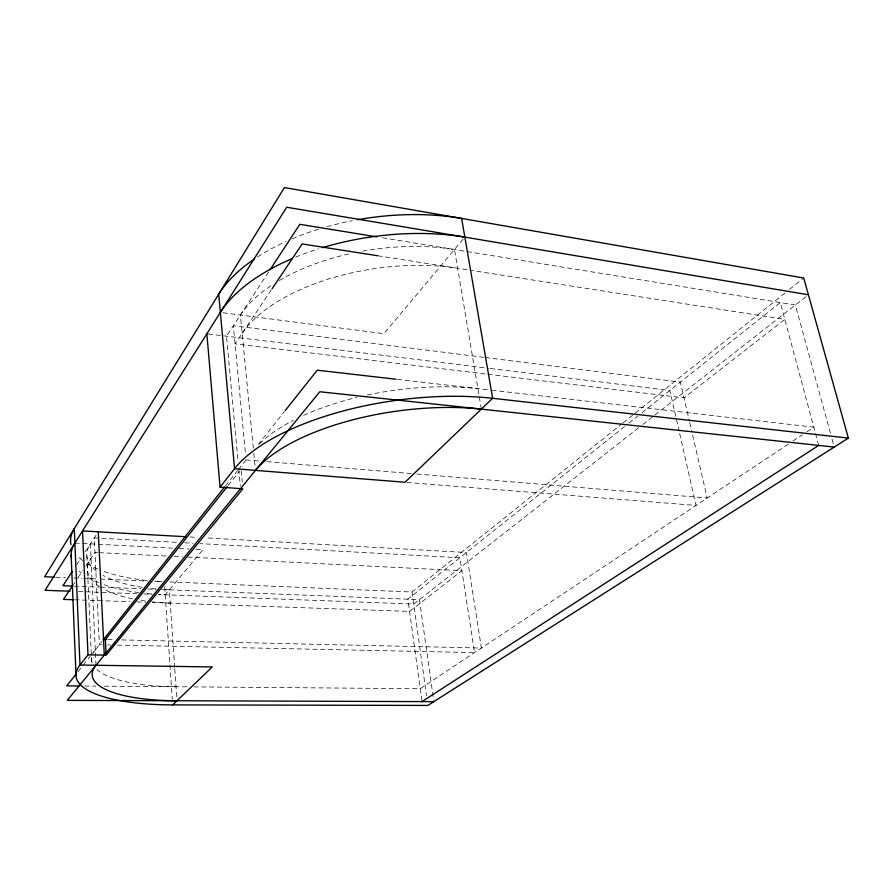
<?xml version="1.0" encoding="UTF-8"?>
<svg xmlns="http://www.w3.org/2000/svg" width="893" height="893" viewBox="0 0 893 893"><rect width="100%" height="100%" fill="white"/><g stroke="black" fill="none" stroke-linecap="round" stroke-linejoin="round"><path stroke-width="0.67" stroke-dasharray="4.46 3.35" d="M76.698 564.711L81.285 557.723M85.114 551.885L98.275 531.815M268.503 272.119L226.498 336.192L237.996 460.911M73.449 584.513L74.99 582.214M78.071 577.637L82.681 570.772M85.75 566.195L94.982 552.454L97.761 552.588M271.316 289.879L235.071 343.861L486.484 374.089M77.992 671.681L82.323 666.223M83.194 665.129L90.126 656.388M90.997 655.295L101.88 641.576M225.36 485.993L237.493 470.7M238.364 469.606L246.167 459.772M258.3 444.48L284.309 411.718M228.095 485.569L239.335 471.471M463.121 239.19L383.979 333.669L220.348 312.416M169.904 581.957L412.064 592.003L622.053 423.673M623.135 422.802L785.248 292.848M789.602 289.365L803.745 278.024M624.564 426.564L407.889 599.147L421.998 701.597M628.918 423.092L637.635 416.149M641.989 412.689L780.27 302.537L818.714 445.417M638.629 427.825L413.738 604.059L159.166 594.559M642.871 424.499L653.977 415.792M654.926 415.044L808.411 294.768M788.262 444.145L420.223 688.693L194.049 686.896M792.906 441.053L802.193 434.891M806.837 431.799L813.802 427.167L490.145 390.04M84.813 686.025L95.953 686.114M104.302 686.181L189.193 686.851M102.159 644.802L99.369 644.746L94.29 537.887L179.08 542.497M107.74 644.925L110.531 644.98M117.508 645.126L474.551 652.593L459.873 557.734L199.932 543.625M107.718 639.6L113.288 639.723M121.66 639.913L481.405 648.039L466.425 552.521L205.245 537.832M74.577 599.772L130.177 601.703M137.131 601.949L145.47 602.239M152.424 602.485L409.574 611.415L461.882 570.705L188.099 557.087M78.472 591.546L136.908 593.722M143.862 593.979L152.212 594.291M74.063 586.143L99.101 587.125M100.496 587.17L140.826 588.744M147.78 589.012L156.13 589.347M161.689 589.559L419.431 599.594L433.641 700.257M55.779 577.224L65.524 577.626M73.873 577.972L82.223 578.318M83.618 578.374L98.922 579.01M100.317 579.066L147.635 581.03M154.601 581.321L161.555 581.611M99.145 552.667L167.248 556.049M174.202 556.395L182.54 556.808M74.889 543.044L172.327 548.146M179.292 548.514L189.037 549.028M195.991 549.385L202.957 549.753L165.238 594.783A130.345 48.233 -4.6 0 1 158.463 594.448M184.639 542.799L192.977 543.245M189.963 536.972L196.906 537.363M406.929 482.466L696.038 505.416L679.417 432.391M246.055 459.917L259.941 461.067M266.884 461.636L411.338 473.569M416.897 474.027L707.2 498.004L692.231 433.317M397.474 379.413L488.973 389.906M487.868 374.256L684.016 397.854L784.813 319.415L469.93 270.177M208.181 333.949L488.94 368.318M490.313 368.485L669.884 390.475L679.115 431.04M483.85 357.323L233.352 325.733L245.53 454.381M485.234 357.501L680.377 382.115L689.418 421.195M377.795 255.766L468.635 269.976M382.427 237.772L795.362 304.993L830.568 433.674M832.03 439.043L833.872 445.741M689.731 422.534L691.919 431.966M481.36 409.117L454.481 249.504A153.127 77.111 -8.3 0 0 362.703 251.123M412.064 592.003L426.53 695.848M253.322 448.174L240.384 315.017A153.127 77.111 -8.3 0 1 273.526 284.063M253.802 453.131L255.476 470.377M241.177 470.6L242.271 482.298M238.744 469.115L240.306 486.015M174.693 667.484L169.357 589.86A115.041 42.54 -4.6 0 1 161.354 589.425M174.782 668.868L176.981 700.748M164.703 586.947L169.871 663.599M169.96 664.972L172.282 699.386M95.998 665.263L90.372 543.859A115.041 42.54 -4.6 0 0 96.924 571.475M86.867 555.993L91.689 662.974M151.81 593.979A130.345 48.233 -4.6 0 1 145.291 593.354M138.917 592.595A130.345 48.233 -4.6 0 1 101.69 583.866M98.598 582.66A130.345 48.233 -4.6 0 1 87.67 577.291M81.129 572.737A130.345 48.233 -4.6 0 1 79.276 571.118M156.13 589.012A115.041 42.54 -4.6 0 1 149.734 588.342M142.3 587.326A115.041 42.54 -4.6 0 1 103.052 575.416M295.75 257.084A173.61 87.547 -8.3 0 1 318.678 248.823M279.252 280.547A153.127 77.111 -8.3 0 1 351.016 253.445M176.01 686.75A118.546 35.854 -5.2 0 1 96.935 669.538M92.202 663.019A118.546 35.854 -5.2 0 1 91.678 657.348M93.274 652.906A118.546 35.854 -5.2 0 1 95.294 649.892M259.506 443.854A159.434 66.383 -8.1 0 1 293.417 420.302M303.642 415.368A159.434 66.383 -8.1 0 1 356.664 397.441M367.324 395.007A159.434 66.383 -8.1 0 1 477.911 388.634M242.159 333.301A153.987 75.726 -8.3 0 1 457.64 268.257M170.273 603.099A115.521 41.658 -4.7 0 1 151.843 601.815M145.57 601.067A115.521 41.658 -4.7 0 1 139.498 600.152M132.499 598.846A115.521 41.658 -4.7 0 1 103.733 589.179M99.491 586.656A115.521 41.658 -4.7 0 1 91.041 558.315M257.619 256.894A172.65 89.077 -8.4 0 1 285.972 241.512M292.268 238.755A172.65 89.077 -8.4 0 1 319.817 228.798M326.894 226.722A172.65 89.077 -8.4 0 1 352.445 220.671M162.091 581.622A129.809 49.215 -4.5 0 1 155.382 581.22M146.631 580.45A129.809 49.215 -4.5 0 1 102.081 570.783M97.951 569.142A129.809 49.215 -4.5 0 1 84.712 562.121M82.536 560.558A129.809 49.215 -4.5 0 1 77.032 555.602"/><path stroke-width="1.34" d="M72.11 571.71L62.945 585.708L72.679 586.087M270.032 269.786L299.825 224.322L376.924 236.879M72.679 585.652L63.459 599.393L73.193 599.728M272.097 288.74L302.169 243.945L377.795 255.766M185.789 536.738L82.536 530.922L88.005 654.837L79.99 665.028A134.888 39.526 -5.3 0 0 172.662 704.89L427.859 705.437L848.35 438.106L803.745 278.024L284.409 187.563L44.65 576.755L54.395 577.168M88.005 654.837L106.144 655.161L242.874 488.795L220.058 487.12L234.558 468.713A181.837 73.505 -8.1 0 1 492.635 398.311L848.35 438.106M76.262 673.869L66.729 685.88L79.254 685.98M103.13 640.002L224.489 487.087M285.168 410.624L317.249 370.204L396.09 379.246M227.235 486.652L105.374 639.544L106.077 653.866M172.662 704.89L212.266 666.948L79.99 665.028L74.286 528.645A129.809 49.215 -4.5 0 0 70.993 544.63M421.998 701.597L818.714 445.417M433.831 701.641L67.276 700.369L319.817 391.748L834.229 447.08M103.532 639.5L106.323 639.567M70.134 591.233L45.085 590.295L286.686 207.243L808.411 294.768M206.863 333.792L220.058 487.12M98.275 531.815L104.291 655.127M71.139 554.91L76.005 674.885M71.574 558.728A130.345 48.233 -4.6 0 1 74.889 543.044M176.981 700.748A119.048 34.849 -5.3 0 1 95.998 665.263M220.348 312.416A173.61 87.547 -8.3 0 1 291.911 258.702M322.194 247.729A173.61 87.547 -8.3 0 1 464.851 237.136M255.476 470.377A160.36 64.72 -8.1 0 1 481.36 409.117M254.605 258.892A172.65 89.077 -8.4 0 0 218.696 294.232L234.558 468.713L405.031 482.253L492.635 398.311L461.625 218.439A172.65 89.077 -8.4 0 0 357.412 219.745"/></g></svg>
